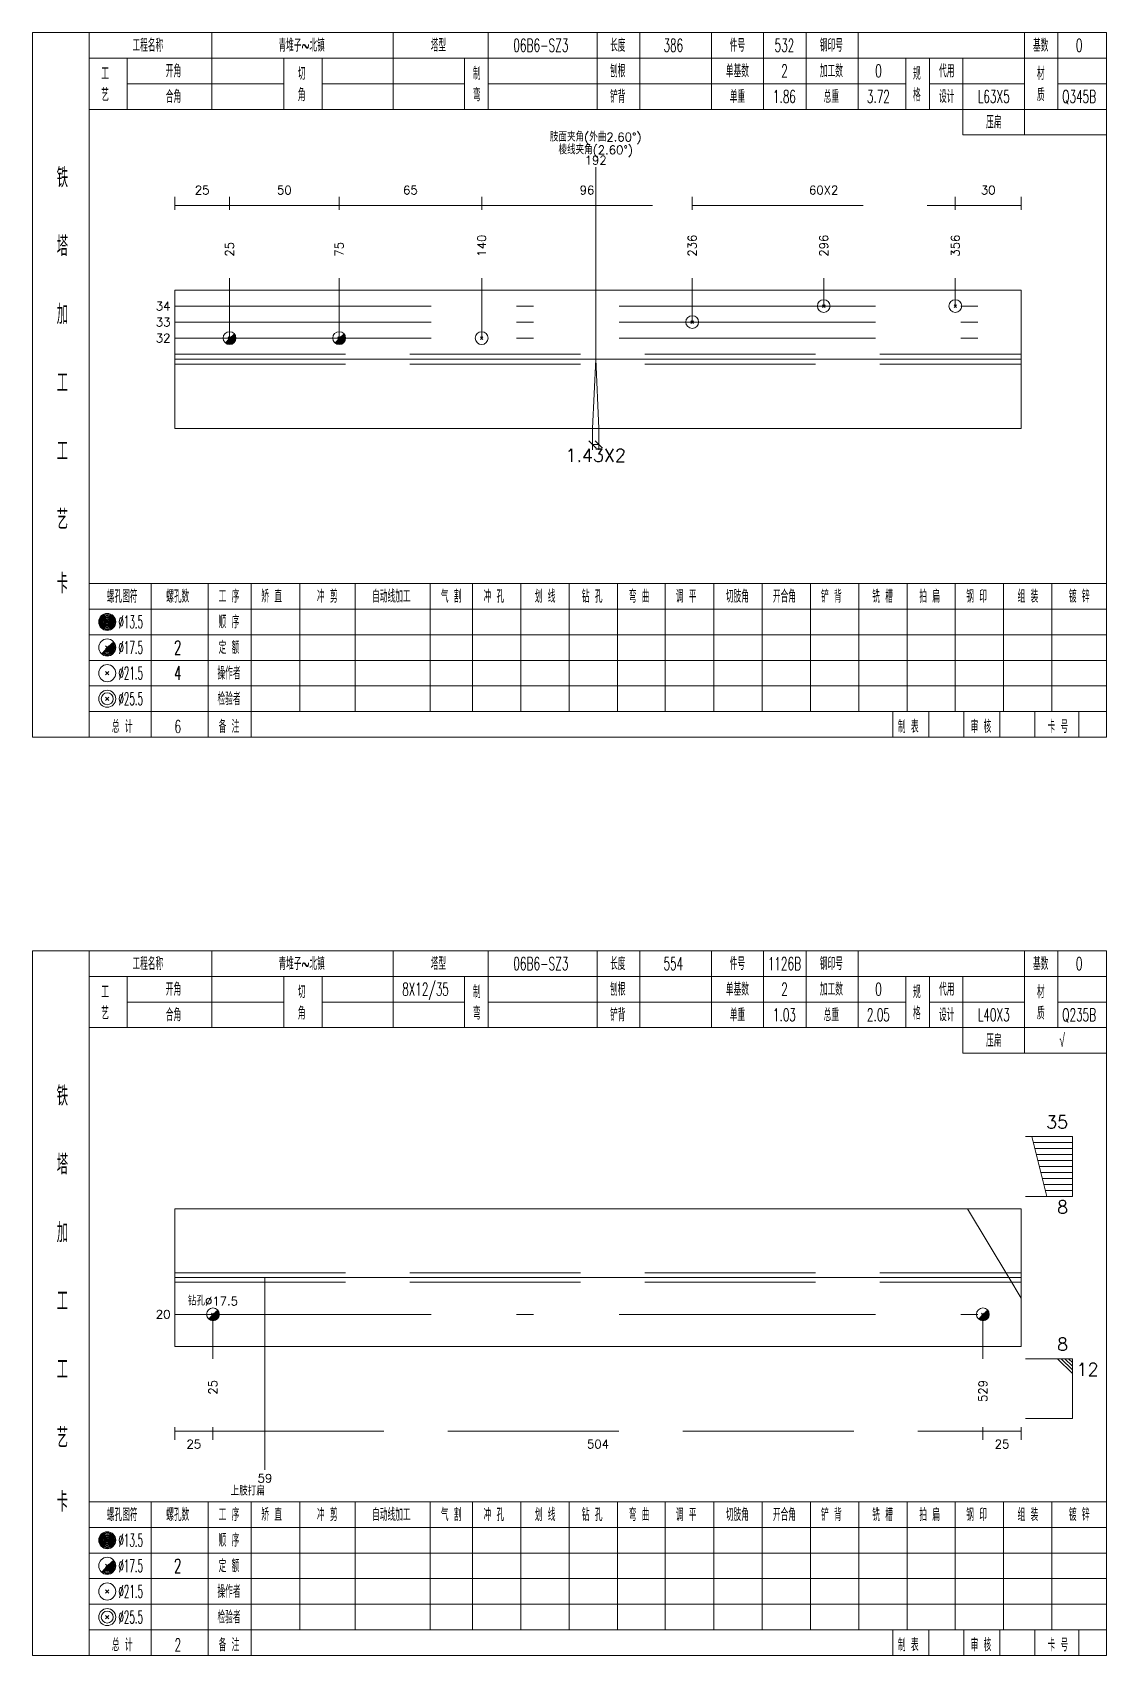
# Model space of a CAD drawing. Extents: x 0 to 30090, y 0 to 380.
# Drawn here: x 20796.6 to 21048, y 0 to 380 of the extents above; entities that cross this region are included whole.
import ezdxf
from ezdxf.enums import TextEntityAlignment as Align

# ---------------------------------------------------------------- set-up
doc = ezdxf.new("R2010")
doc.units = 0
doc.header["$LTSCALE"] = 20
doc.header["$MEASUREMENT"] = 0
for name, pattern in [('一点画线', [5.2, 3, -1, 0.2, -1]), ('制弯线', [5.9, 4, -0.5, 0.2, -0.5, 0.2, -0.5]), ('虚线', [2.75, 2, -0.75])]:
    doc.linetypes.add(name, pattern=pattern)
doc.layers.get('0').update_dxf_attribs({"linetype": 'CONTINUOUS', "lineweight": 25})
for name, color, linetype, lineweight in [('1', 7, 'CONTINUOUS', 25), ('2', 7, 'CONTINUOUS', 25), ('4', 7, 'CONTINUOUS', 25), ('5', 7, 'CONTINUOUS', 25)]:
    doc.layers.add(name, color=color, linetype=linetype, lineweight=lineweight)
doc.styles.get("Standard").update_dxf_attribs({"font": 'simplex', "width": 0.7, "bigfont": 'gbhzfs.shx'})

# ---------------------------------------------------------------- blocks, each defined once
blk = doc.blocks.new('孔17.5')
at = {"layer": '5', "color": 7, "linetype": 'Continuous', "lineweight": 13}
for p, q in [((-0.2, -0.2), (0.2, 0.2)), ((-0.2, 0.2), (0.2, -0.2))]:
    blk.add_line(p, q, dxfattribs=at)
blk.add_circle((0, 0), 1, dxfattribs=at)
for radius in [0.9, 0.8, 0.7, 0.6, 0.5, 0.4, 0.3, 0.2, 0.1]:
    blk.add_arc((0, 0), radius, 225, 45, dxfattribs=at)
blk = doc.blocks.new('孔21.5')
at = {"layer": '5', "color": 7, "linetype": 'Continuous', "lineweight": 13}
for p, q in [((-0.2, -0.2), (0.2, 0.2)), ((-0.2, 0.2), (0.2, -0.2))]:
    blk.add_line(p, q, dxfattribs=at)
blk.add_circle((0, 0), 1, dxfattribs=at)

msp = doc.modelspace()

# ---------------------------------------------------------------- linework, layer by layer
at = {"color": 190, "linetype": '制弯线', "lineweight": 13}
for q in [(20928.44, 348.5), (20927.7, 287.31), (20929.17, 287.31)]:
    msp.add_line((20928.44, 303.5), q, dxfattribs=at)
at = {"color": 8, "linetype": '虚线', "lineweight": 9}
for p, q in [((20829.9, 338.5), (20829.9, 341.5)), ((20829.9, 339.5), (20842.73, 339.5)), ((20842.73, 338.5), (20842.73, 341.5)), ((20842.73, 338.5), (20842.73, 341.5)), ((20842.73, 339.5), (20868.39, 339.5)), ((20868.39, 338.5), (20868.39, 341.5)), ((20868.39, 338.5), (20868.39, 341.5)), ((20868.39, 339.5), (20901.75, 339.5)), ((20901.75, 338.5), (20901.75, 341.5)), ((20901.75, 338.5), (20901.75, 341.5)), ((20901.75, 339.5), (20951.02, 339.5)), ((20951.02, 338.5), (20951.02, 341.5)), ((20951.02, 338.5), (20951.02, 341.5)), ((20951.02, 339.5), (21012.6, 339.5)), ((21012.6, 338.5), (21012.6, 341.5)), ((21012.6, 338.5), (21012.6, 341.5)), ((21012.6, 339.5), (21028, 339.5)), ((21028, 338.5), (21028, 341.5)), ((20829.9, 53.5), (20829.9, 50.5)), ((20838.84, 53.5), (20838.84, 50.5)), ((20838.84, 53.5), (20838.84, 50.5)), ((21019.06, 53.5), (21019.06, 50.5)), ((21019.06, 53.5), (21019.06, 50.5)), ((21028, 53.5), (21028, 50.5)), ((20829.9, 52.5), (20838.84, 52.5)), ((20838.84, 52.5), (21019.06, 52.5)), ((21019.06, 52.5), (21028, 52.5))]:
    msp.add_line(p, q, dxfattribs=at)
at = {"color": 7, "linetype": 'Continuous', "lineweight": 18}
for p, q in [((20829.9, 319.69), (20829.9, 287.31)), ((20829.9, 319.69), (21028, 319.69)), ((21028, 319.69), (21028, 287.31)), ((20829.9, 303.5), (21028, 303.5)), ((20829.9, 104.62), (20829.9, 72.38)), ((20829.9, 104.62), (21028, 104.62)), ((21028, 104.62), (21028, 72.38)), ((20829.9, 88.5), (21028, 88.5))]:
    msp.add_line(p, q, dxfattribs=at)
at = {"color": 7, "linetype": 'Continuous', "lineweight": 13}
for p, q in [((20842.73, 308.44), (20842.73, 322.5)), ((20868.39, 308.44), (20868.39, 322.5)), ((20901.75, 308.44), (20901.75, 322.5)), ((20951.02, 312.19), (20951.02, 322.5)), ((20981.81, 315.94), (20981.81, 322.5)), ((21012.6, 315.94), (21012.6, 322.5)), ((20927.7, 287.31), (20927.7, 282.31)), ((20929.17, 287.31), (20929.17, 282.31)), ((20928.55, 282.66), (20926.85, 284.36)), ((20927.7, 283.51), (20929.17, 283.51)), ((20930.02, 282.66), (20928.32, 284.36)), ((21040, 121.5), (21029, 121.5)), ((21034, 107.5), (21030.5, 121.5)), ((21040, 120.1), (21030.85, 120.1)), ((21040, 118.7), (21031.2, 118.7)), ((21040, 107.5), (21040, 121.5)), ((21040, 117.3), (21031.55, 117.3)), ((21040, 115.9), (21031.9, 115.9)), ((21040, 114.5), (21032.25, 114.5)), ((21040, 113.1), (21032.6, 113.1)), ((21040, 111.7), (21032.95, 111.7)), ((21040, 110.3), (21033.3, 110.3)), ((21040, 107.5), (21029, 107.5)), ((21040, 108.9), (21033.65, 108.9)), ((21025.14, 88.5), (21015.48, 104.62)), ((21028, 83.66), (21025.14, 88.5)), ((20838.84, 79.88), (20838.84, 69.5)), ((21019.06, 79.88), (21019.06, 69.5)), ((21040, 69.5), (21029, 69.5)), ((21036.5, 69.5), (21040, 66)), ((21037.38, 69.5), (21040, 66.88)), ((21038.25, 69.5), (21040, 67.75)), ((21039.12, 69.5), (21040, 68.62)), ((21040, 69.5), (21040, 55.5)), ((21040, 55.5), (21029, 55.5))]:
    msp.add_line(p, q, dxfattribs=at)
at = {"color": 3, "linetype": '一点画线', "lineweight": 13}
for p, q in [((20829.9, 315.94), (21028, 315.94)), ((20829.9, 312.19), (21028, 312.19)), ((20829.9, 308.44), (21028, 308.44)), ((20829.9, 79.88), (21028, 79.88))]:
    msp.add_line(p, q, dxfattribs=at)
at = {"color": 1, "linetype": '虚线', "lineweight": 18}
for p, q in [((20829.9, 304.69), (21028, 304.69)), ((20829.9, 302.31), (21028, 302.31)), ((20829.9, 89.62), (21028, 89.62)), ((20829.9, 87.38), (21028, 87.38))]:
    msp.add_line(p, q, dxfattribs=at)
at = {"layer": '1', "color": 7, "linetype": 'Continuous', "lineweight": 18}
for p, q in [((20829.9, 287.31), (21028, 287.31)), ((20829.9, 72.38), (21028, 72.38))]:
    msp.add_line(p, q, dxfattribs=at)
at = {"layer": '2', "color": 7, "linetype": 'Continuous', "lineweight": 13}
msp.add_line((20851, 88.5), (20851, 43.5), dxfattribs=at)
at = {"layer": '4', "color": 1, "linetype": 'Continuous', "lineweight": 18}
for p, q in [((20809.9, 215), (20809.9, 380)), ((20838.6, 362), (20838.6, 380)), ((20881, 362), (20881, 380)), ((20903.3, 362), (20903.3, 380)), ((20928.8, 362), (20928.8, 380)), ((20938.8, 362), (20938.8, 380)), ((20955.5, 362), (20955.5, 380)), ((20967.7, 362), (20967.7, 380)), ((20977.7, 362), (20977.7, 380)), ((20989.9, 362), (20989.9, 380)), ((21028.8, 356), (21028.8, 380)), ((21036.6, 362), (21036.6, 380)), ((20809.9, 374), (21048, 374)), ((20818.8, 362), (20818.8, 374)), ((20855.4, 362), (20855.4, 374)), ((20864.4, 362), (20864.4, 374)), ((20897.7, 362), (20897.7, 374)), ((21001, 362), (21001, 374)), ((21006.6, 362), (21006.6, 374)), ((21014.4, 356), (21014.4, 374)), ((20818.8, 368), (20855.4, 368)), ((20864.4, 368), (20897.7, 368)), ((20903.3, 368), (21001, 368)), ((21006.6, 368), (21028.8, 368)), ((21036.6, 368), (21048, 368)), ((20809.9, 362), (21048, 362)), ((21014.4, 356), (21048, 356)), ((20809.9, 251), (21048, 251)), ((20824.4, 215), (20824.4, 251)), ((20837.7, 215), (20837.7, 251)), ((20847.8, 215), (20847.8, 251)), ((20859.2, 221), (20859.2, 251)), ((20872.1, 221), (20872.1, 251)), ((20889.7, 221), (20889.7, 251)), ((20899.6, 221), (20899.6, 251)), ((20910.9, 221), (20910.9, 251)), ((20922.2, 221), (20922.2, 251)), ((20933.5, 221), (20933.5, 251)), ((20944.7, 221), (20944.7, 251)), ((20956.1, 221), (20956.1, 251)), ((20967.4, 221), (20967.4, 251)), ((20978.7, 221), (20978.7, 251)), ((20990, 221), (20990, 251)), ((21001.3, 221), (21001.3, 251)), ((21012.6, 221), (21012.6, 251)), ((21023.9, 221), (21023.9, 251)), ((21035.2, 221), (21035.2, 251)), ((20809.9, 245), (21048, 245)), ((20809.9, 239), (21048, 239)), ((20809.9, 233), (21048, 233)), ((20809.9, 227), (21048, 227)), ((20809.9, 221), (21048, 221)), ((20998, 215), (20998, 221)), ((21006.4, 215), (21006.4, 221)), ((21014.6, 215), (21014.6, 221)), ((21023, 215), (21023, 221)), ((21031.2, 215), (21031.2, 221)), ((21041.5, 215), (21041.5, 221)), ((20809.9, 0), (20809.9, 165)), ((20838.6, 147), (20838.6, 165)), ((20881, 147), (20881, 165)), ((20903.3, 147), (20903.3, 165)), ((20928.8, 147), (20928.8, 165)), ((20938.8, 147), (20938.8, 165)), ((20955.5, 147), (20955.5, 165)), ((20967.7, 147), (20967.7, 165)), ((20977.7, 147), (20977.7, 165)), ((20989.9, 147), (20989.9, 165)), ((21028.8, 141), (21028.8, 165)), ((21036.6, 147), (21036.6, 165)), ((20809.9, 159), (21048, 159)), ((20818.8, 147), (20818.8, 159)), ((20855.4, 147), (20855.4, 159)), ((20864.4, 147), (20864.4, 159)), ((20897.7, 147), (20897.7, 159)), ((21001, 147), (21001, 159)), ((21006.6, 147), (21006.6, 159)), ((21014.4, 141), (21014.4, 159)), ((20818.8, 153), (20855.4, 153)), ((20864.4, 153), (20897.7, 153)), ((20903.3, 153), (21001, 153)), ((21006.6, 153), (21028.8, 153)), ((21036.6, 153), (21048, 153)), ((20809.9, 147), (21048, 147)), ((21014.4, 141), (21048, 141)), ((20809.9, 36), (21048, 36)), ((20824.4, 0), (20824.4, 36)), ((20837.7, 0), (20837.7, 36)), ((20847.8, 0), (20847.8, 36)), ((20859.2, 6), (20859.2, 36)), ((20872.1, 6), (20872.1, 36)), ((20889.7, 6), (20889.7, 36)), ((20899.6, 6), (20899.6, 36)), ((20910.9, 6), (20910.9, 36)), ((20922.2, 6), (20922.2, 36)), ((20933.5, 6), (20933.5, 36)), ((20944.7, 6), (20944.7, 36)), ((20956.1, 6), (20956.1, 36)), ((20967.4, 6), (20967.4, 36)), ((20978.7, 6), (20978.7, 36)), ((20990, 6), (20990, 36)), ((21001.3, 6), (21001.3, 36)), ((21012.6, 6), (21012.6, 36)), ((21023.9, 6), (21023.9, 36)), ((21035.2, 6), (21035.2, 36)), ((20809.9, 30), (21048, 30)), ((20809.9, 24), (21048, 24)), ((20809.9, 18), (21048, 18)), ((20809.9, 12), (21048, 12)), ((20809.9, 6), (21048, 6)), ((20998, 0), (20998, 6)), ((21006.4, 0), (21006.4, 6)), ((21014.6, 0), (21014.6, 6)), ((21023, 0), (21023, 6)), ((21031.2, 0), (21031.2, 6)), ((21041.5, 0), (21041.5, 6))]:
    msp.add_line(p, q, dxfattribs=at)
at = {"layer": '4', "color": 7, "linetype": 'Continuous', "lineweight": 13}
for p, q in [((20813.9, 241.8), (20814.3, 242.2)), ((20814.3, 241.8), (20813.9, 242.2)), ((20813.7, 235.6), (20814.5, 236.4)), ((20813.7, 236.4), (20814.5, 235.6)), ((20813.7, 229.6), (20814.5, 230.4)), ((20813.7, 230.4), (20814.5, 229.6)), ((20813.7, 223.6), (20814.5, 224.4)), ((20813.7, 224.4), (20814.5, 223.6)), ((20813.9, 26.8), (20814.3, 27.2)), ((20814.3, 26.8), (20813.9, 27.2)), ((20813.7, 20.6), (20814.5, 21.4)), ((20813.7, 21.4), (20814.5, 20.6)), ((20813.7, 14.6), (20814.5, 15.4)), ((20813.7, 15.4), (20814.5, 14.6)), ((20813.7, 8.6), (20814.5, 9.4)), ((20813.7, 9.4), (20814.5, 8.6))]:
    msp.add_line(p, q, dxfattribs=at)
at = {"layer": '4', "color": 1, "linetype": 'Continuous', "lineweight": 18}
for points in [[(20796.6, 380), (20796.6, 215), (21048, 215), (21048, 380)], [(20796.6, 165), (20796.6, 0), (21048, 0), (21048, 165)]]:
    msp.add_lwpolyline(points, close=True, dxfattribs=at)
at = {"layer": '4', "color": 7, "linetype": 'Continuous', "lineweight": 13}
for centre, radius in [((20814.1, 242), 2), ((20814.1, 242), 1.8), ((20814.1, 242), 1.6), ((20814.1, 242), 1.4), ((20814.1, 242), 1.2), ((20814.1, 242), 1), ((20814.1, 242), 0.8), ((20814.1, 242), 0.6), ((20814.1, 242), 0.4), ((20814.1, 242), 0.2), ((20814.1, 236), 2), ((20814.1, 230), 2), ((20814.1, 224), 2), ((20814.1, 224), 1.4), ((20814.1, 27), 2), ((20814.1, 27), 1.8), ((20814.1, 27), 1.6), ((20814.1, 27), 1.4), ((20814.1, 27), 1.2), ((20814.1, 27), 1), ((20814.1, 27), 0.8), ((20814.1, 27), 0.6), ((20814.1, 27), 0.4), ((20814.1, 27), 0.2), ((20814.1, 21), 2), ((20814.1, 15), 2), ((20814.1, 9), 2), ((20814.1, 9), 1.4)]:
    msp.add_circle(centre, radius, dxfattribs=at)
for centre, radius in [((20814.1, 236), 1.8), ((20814.1, 236), 1.6), ((20814.1, 236), 1.4), ((20814.1, 236), 1.2), ((20814.1, 236), 1), ((20814.1, 236), 0.8), ((20814.1, 236), 0.6), ((20814.1, 236), 0.4), ((20814.1, 236), 0.2), ((20814.1, 21), 1.8), ((20814.1, 21), 1.6), ((20814.1, 21), 1.4), ((20814.1, 21), 1.2), ((20814.1, 21), 1), ((20814.1, 21), 0.8), ((20814.1, 21), 0.6), ((20814.1, 21), 0.4), ((20814.1, 21), 0.2)]:
    msp.add_arc(centre, radius, 225, 45, dxfattribs=at)

# ---------------------------------------------------------------- block references
at = {"color": 7, "linetype": 'Continuous', "lineweight": 13, "xscale": 1.5, "yscale": 1.5, "zscale": 1.5}
for name, p in [('孔21.5', (20981.81, 315.94)), ('孔21.5', (21012.6, 315.94)), ('孔21.5', (20951.02, 312.19)), ('孔17.5', (20842.73, 308.44)), ('孔17.5', (20868.39, 308.44)), ('孔21.5', (20901.75, 308.44))]:
    msp.add_blockref(name, p, dxfattribs=at)
at = {"layer": '1', "color": 7, "linetype": 'Continuous', "lineweight": 13, "xscale": 1.5, "yscale": 1.5, "zscale": 1.5}
for p in [(20838.84, 79.88), (21019.06, 79.88)]:
    msp.add_blockref('孔17.5', p, dxfattribs=at)

# ---------------------------------------------------------------- texts
at = {"color": 7, "linetype": 'Continuous', "lineweight": 13}
msp.add_text('肢面夹角(外曲2.60%%d)', height=2, dxfattribs=at).set_placement((20928.44, 356.5), align=Align.TOP_CENTER)
for s, height, p in [('棱线夹角(2.60%%d)', 2, (20928.44, 352.5)), ('1.43X2', 3, (20928.44, 281.01))]:
    msp.add_text(s, height=height, dxfattribs=at).set_placement(p, align=Align.MIDDLE_CENTER)
msp.add_text('192', height=2, dxfattribs=at).set_placement((20928.44, 348.5), align=Align.BOTTOM_CENTER)
at = {"color": 8, "linetype": 'Continuous', "lineweight": 9}
for s, p in [('25', (20836.32, 341.5)), ('50', (20855.56, 341.5)), ('65', (20885.07, 341.5)), ('96', (20926.38, 341.5)), ('60X2', (20981.81, 341.5)), ('30', (21020.3, 341.5))]:
    msp.add_text(s, height=2, dxfattribs=at).set_placement(p, align=Align.BOTTOM_CENTER)
at = {"color": 7, "linetype": 'Continuous', "lineweight": 13}
for s, p in [('25', (20842.73, 327.5)), ('75', (20868.39, 327.5)), ('140', (20901.75, 327.5)), ('236', (20951.02, 327.5)), ('296', (20981.81, 327.5)), ('356', (21012.6, 327.5))]:
    msp.add_text(s, height=2, rotation=90, dxfattribs=at).set_placement(p, align=Align.MIDDLE_LEFT)
for s, p in [('34', (20828.9, 315.94)), ('33', (20828.9, 312.19)), ('32', (20828.9, 308.44)), ('20', (20828.9, 79.88))]:
    msp.add_text(s, height=2, dxfattribs=at).set_placement(p, align=Align.MIDDLE_RIGHT)
for s, p in [('35', (21039, 122.5)), ('8', (21039, 70.5))]:
    msp.add_text(s, height=3, dxfattribs=at).set_placement(p, align=Align.BOTTOM_RIGHT)
msp.add_text('8', height=3, dxfattribs=at).set_placement((21039, 106.5), align=Align.TOP_RIGHT)
msp.add_text('12', height=3, dxfattribs=at).set_placement((21041, 68.5), align=Align.TOP_LEFT)
at = {"color": 8, "linetype": 'Continuous', "lineweight": 9}
for s, p in [('25', (20834.37, 50.5)), ('504', (20928.95, 50.5)), ('25', (21023.53, 50.5))]:
    msp.add_text(s, height=2, dxfattribs=at).set_placement(p, align=Align.TOP_CENTER)
at = {"layer": '1', "color": 7, "linetype": 'Continuous', "lineweight": 13}
msp.add_text('钻孔%%c17.5', height=2, dxfattribs=at).set_placement((20838.84, 81.38), align=Align.BOTTOM_CENTER)
for s, p in [('25', (20838.84, 64.5)), ('529', (21019.06, 64.5))]:
    msp.add_text(s, height=2, rotation=90, dxfattribs=at).set_placement(p, align=Align.MIDDLE_RIGHT)
at = {"layer": '2', "color": 7, "linetype": 'Continuous', "lineweight": 13}
for s, p in [('59', (20851, 42.5)), ('上肢打扁', (20847, 39.5))]:
    msp.add_text(s, height=2, dxfattribs=at).set_placement(p, align=Align.TOP_CENTER)
at = {"layer": '4', "color": 1, "linetype": 'Continuous', "lineweight": 13}
for s, height, width, p in [('工程名称', 3, 0.6, (20823.6, 377)), ('青堆子~北镇', 3, 0.6, (20859.6, 377)), ('塔型', 3, 0.6, (20891.6, 377)), ('06B6-SZ3', 3, 0.6, (20915.6, 377)), ('长度', 3, 0.6, (20933.6, 377)), ('386', 3, 0.6, (20946.6, 377)), ('件号', 3, 0.6, (20961.6, 377)), ('532', 3, 0.6, (20972.6, 377)), ('钢印号', 3, 0.6, (20983.6, 377)), ('基数', 3, 0.6, (21032.6, 377)), ('0', 3, 0.6, (21041.6, 377)), ('开角', 3, 0.6, (20829.6, 371)), ('刨根', 3, 0.6, (20933.6, 371)), ('单基数', 3, 0.6, (20961.6, 371)), ('2', 3, 0.6, (20972.6, 371)), ('加工数', 3, 0.6, (20983.6, 371)), ('0', 3, 0.6, (20994.6, 371)), ('代用', 3, 0.6, (21010.6, 371)), ('工', 3, 0.6, (20813.6, 370.4)), ('切', 3, 0.6, (20859.6, 370.4)), ('制', 3, 0.6, (20900.6, 370.4)), ('规', 3, 0.6, (21003.6, 370.4)), ('材', 3, 0.6, (21032.6, 370.4)), ('艺', 3, 0.6, (20813.6, 365.4)), ('合角', 3, 0.6, (20829.6, 365)), ('角', 3, 0.6, (20859.6, 365.4)), ('弯', 3, 0.6, (20900.6, 365.4)), ('铲背', 3, 0.6, (20933.6, 365)), ('单重', 3, 0.6, (20961.6, 365)), ('1.86', 3, 0.6, (20972.6, 365)), ('总重', 3, 0.6, (20983.6, 365)), ('3.72', 3, 0.6, (20994.6, 365)), ('格', 3, 0.6, (21003.6, 365.4)), ('设计', 3, 0.6, (21010.6, 365)), ('L63X5', 3, 0.6, (21021.6, 365)), ('质', 3, 0.6, (21032.6, 365.4)), ('Q345B', 3, 0.6, (21041.6, 365)), ('压扁', 3, 0.6, (21021.6, 359)), ('铁', 4.6, 0.8, (20803.6, 346)), ('塔', 4.6, 0.8, (20803.6, 330)), ('加', 4.6, 0.8, (20803.6, 314)), ('工', 4.6, 0.8, (20803.6, 298)), ('工', 4.6, 0.8, (20803.6, 282)), ('艺', 4.6, 0.8, (20803.6, 266)), ('卡', 4.6, 0.8, (20803.6, 251)), ('螺孔图符', 3, 0.6, (20817.6, 248)), ('螺孔数', 3, 0.6, (20830.6, 248)), ('工 序', 3, 0.6, (20842.6, 248)), ('矫 直', 3, 0.6, (20852.6, 248)), ('冲 剪', 3, 0.6, (20865.6, 248)), ('自动线加工', 3, 0.6, (20880.6, 248)), ('气 割', 3, 0.6, (20894.6, 248)), ('冲 孔', 3, 0.6, (20904.6, 248)), ('划 线', 3, 0.6, (20916.6, 248)), ('钻 孔', 3, 0.6, (20927.6, 248)), ('弯 曲', 3, 0.6, (20938.6, 248)), ('调 平', 3, 0.6, (20949.6, 248)), ('切肢角', 3, 0.6, (20961.6, 248)), ('开合角', 3, 0.6, (20972.6, 248)), ('铲 背', 3, 0.6, (20983.6, 248)), ('铣 槽', 3, 0.6, (20995.6, 248)), ('拍 扁', 3, 0.6, (21006.6, 248)), ('钢 印', 3, 0.6, (21017.6, 248)), ('组 装', 3, 0.6, (21029.6, 248)), ('镀 锌', 3, 0.6, (21041.6, 248)), ('%%C13.5', 3, 0.5, (20819.6, 242)), ('顺 序', 3, 0.6, (20842.6, 242)), ('%%C17.5', 3, 0.5, (20819.6, 236)), ('2', 3.2, 0.6, (20830.6, 236)), ('定 额', 3, 0.6, (20842.6, 236)), ('操作者', 3, 0.6, (20842.6, 230)), ('%%C21.5', 3, 0.5, (20819.6, 230)), ('4', 3.2, 0.6, (20830.6, 230)), ('%%C25.5', 3, 0.5, (20819.6, 224)), ('检验者', 3, 0.6, (20842.6, 224)), ('总 计', 3, 0.6, (20817.6, 217.5)), ('6', 3, 0.6, (20830.6, 217.5)), ('备 注', 3, 0.6, (20842.6, 217.5)), ('制 表', 3, 0.6, (21001.6, 217.5)), ('审 核', 3, 0.6, (21018.6, 217.5)), ('卡 号', 3, 0.6, (21036.6, 217.5)), ('工程名称', 3, 0.6, (20823.6, 162)), ('青堆子~北镇', 3, 0.6, (20859.6, 162)), ('塔型', 3, 0.6, (20891.6, 162)), ('06B6-SZ3', 3, 0.6, (20915.6, 162)), ('长度', 3, 0.6, (20933.6, 162)), ('554', 3, 0.6, (20946.6, 162)), ('件号', 3, 0.6, (20961.6, 162)), ('1126B', 3, 0.6, (20972.6, 162)), ('钢印号', 3, 0.6, (20983.6, 162)), ('基数', 3, 0.6, (21032.6, 162)), ('0', 3, 0.6, (21041.6, 162)), ('工', 3, 0.6, (20813.6, 155.4)), ('开角', 3, 0.6, (20829.6, 156)), ('切', 3, 0.6, (20859.6, 155.4)), ('8X12/35', 3, 0.6, (20888.6, 156)), ('制', 3, 0.6, (20900.6, 155.4)), ('刨根', 3, 0.6, (20933.6, 156)), ('单基数', 3, 0.6, (20961.6, 156)), ('2', 3, 0.6, (20972.6, 156)), ('加工数', 3, 0.6, (20983.6, 156)), ('0', 3, 0.6, (20994.6, 156)), ('规', 3, 0.6, (21003.6, 155.4)), ('代用', 3, 0.6, (21010.6, 156)), ('材', 3, 0.6, (21032.6, 155.4)), ('艺', 3, 0.6, (20813.6, 150.4)), ('角', 3, 0.6, (20859.6, 150.4)), ('弯', 3, 0.6, (20900.6, 150.4)), ('格', 3, 0.6, (21003.6, 150.4)), ('质', 3, 0.6, (21032.6, 150.4)), ('合角', 3, 0.6, (20829.6, 150)), ('铲背', 3, 0.6, (20933.6, 150)), ('单重', 3, 0.6, (20961.6, 150)), ('1.03', 3, 0.6, (20972.6, 150)), ('总重', 3, 0.6, (20983.6, 150)), ('2.05', 3, 0.6, (20994.6, 150)), ('设计', 3, 0.6, (21010.6, 150)), ('L40X3', 3, 0.6, (21021.6, 150)), ('Q235B', 3, 0.6, (21041.6, 150)), ('压扁', 3, 0.6, (21021.6, 144)), ('√', 3, 0.6, (21037.6, 144)), ('铁', 4.6, 0.8, (20803.6, 131)), ('塔', 4.6, 0.8, (20803.6, 115)), ('加', 4.6, 0.8, (20803.6, 99)), ('工', 4.6, 0.8, (20803.6, 83)), ('工', 4.6, 0.8, (20803.6, 67)), ('艺', 4.6, 0.8, (20803.6, 51)), ('卡', 4.6, 0.8, (20803.6, 36)), ('螺孔图符', 3, 0.6, (20817.6, 33)), ('螺孔数', 3, 0.6, (20830.6, 33)), ('工 序', 3, 0.6, (20842.6, 33)), ('矫 直', 3, 0.6, (20852.6, 33)), ('冲 剪', 3, 0.6, (20865.6, 33)), ('自动线加工', 3, 0.6, (20880.6, 33)), ('气 割', 3, 0.6, (20894.6, 33)), ('冲 孔', 3, 0.6, (20904.6, 33)), ('划 线', 3, 0.6, (20916.6, 33)), ('钻 孔', 3, 0.6, (20927.6, 33)), ('弯 曲', 3, 0.6, (20938.6, 33)), ('调 平', 3, 0.6, (20949.6, 33)), ('切肢角', 3, 0.6, (20961.6, 33)), ('开合角', 3, 0.6, (20972.6, 33)), ('铲 背', 3, 0.6, (20983.6, 33)), ('铣 槽', 3, 0.6, (20995.6, 33)), ('拍 扁', 3, 0.6, (21006.6, 33)), ('钢 印', 3, 0.6, (21017.6, 33)), ('组 装', 3, 0.6, (21029.6, 33)), ('镀 锌', 3, 0.6, (21041.6, 33)), ('%%C13.5', 3, 0.5, (20819.6, 27)), ('顺 序', 3, 0.6, (20842.6, 27)), ('定 额', 3, 0.6, (20842.6, 21)), ('%%C17.5', 3, 0.5, (20819.6, 21)), ('2', 3.2, 0.6, (20830.6, 21)), ('%%C21.5', 3, 0.5, (20819.6, 15)), ('操作者', 3, 0.6, (20842.6, 15)), ('%%C25.5', 3, 0.5, (20819.6, 9)), ('检验者', 3, 0.6, (20842.6, 9)), ('总 计', 3, 0.6, (20817.6, 2.5)), ('2', 3, 0.6, (20830.6, 2.5)), ('备 注', 3, 0.6, (20842.6, 2.5)), ('制 表', 3, 0.6, (21001.6, 2.5)), ('审 核', 3, 0.6, (21018.6, 2.5)), ('卡 号', 3, 0.6, (21036.6, 2.5))]:
    msp.add_text(s, height=height, dxfattribs=dict(at, width=width)).set_placement(p, align=Align.MIDDLE_CENTER)

doc.saveas('drawing.dxf')
